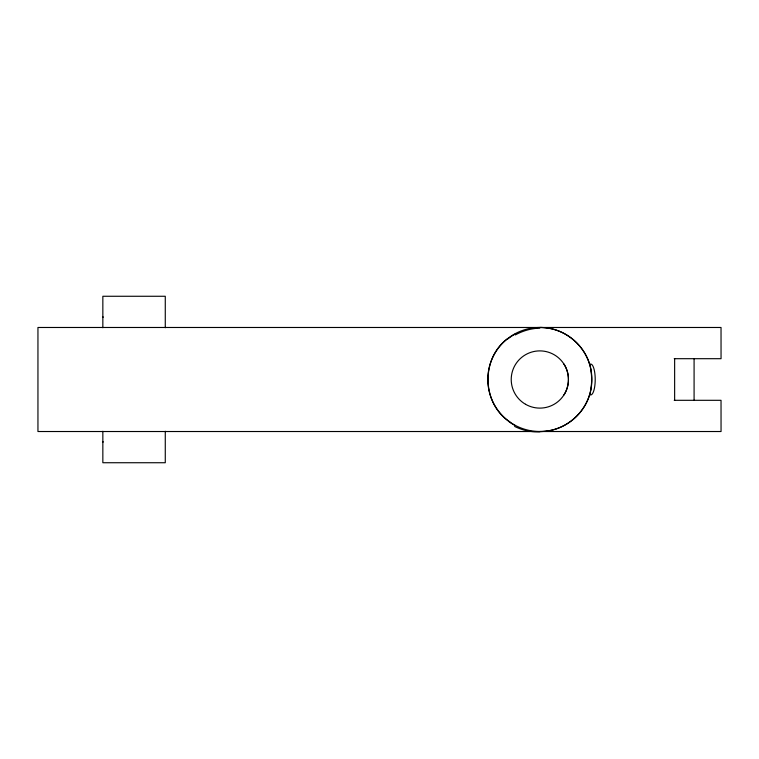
<?xml version="1.0" encoding="UTF-8"?>
<svg xmlns="http://www.w3.org/2000/svg" width="759" height="759" viewBox="0 0 759 759"><rect width="100%" height="100%" fill="white"/><g stroke="black" fill="none" stroke-linecap="round" stroke-linejoin="round"><path stroke-width="1.14" d="M591.071 388.542C587.276 412.792 564.354 431.985 539.839 431.52M563.852 395.059C569.905 385.989 569.99 373.115 563.852 363.941M507.743 338.561C480.864 358.087 481.614 402.877 509.137 421.501M102.844 317.072L103.366 317.072M674.229 358.694L721.05 358.694L721.031 327.48L37.95 327.48L37.95 431.52L721.05 431.52L721.031 400.306L674.229 400.306M102.844 441.928L103.366 441.928M539.839 327.48C564.354 327.015 587.276 346.208 591.071 370.458M694.087 358.694L694.087 400.306M674.637 358.694L674.637 400.306M165.272 327.717L165.272 296.266L102.844 296.266L102.844 327.717M165.272 431.283L165.272 462.734L102.844 462.734L102.844 431.283M539.867 431.786A70.151 57.029 77.3 0 1 514.621 426.454M515.276 334.928A70.151 55.54 -69.8 0 1 539.763 328.154M590.891 370.525A36.034 24.364 -90 0 1 590.891 388.475M507.904 338.875A59.999 49.174 -78.9 0 1 515.067 334.093M514.906 425.391A60.416 49.904 80.4 0 1 509.033 421.71M589.515 364.548A15.446 4.554 90 0 1 595.217 379.5A15.446 4.554 90 0 1 589.515 394.452M509.887 422.032A52.02 52.02 0 0 0 591.65 384.177A52.02 52.02 0 0 0 517.98 332.29A52.02 52.02 0 0 0 509.887 422.032M525.532 404.281A28.614 28.614 0 0 0 568.453 379.5A28.614 28.614 0 0 0 525.532 354.719A28.614 28.614 0 0 0 525.532 404.281"/></g></svg>
